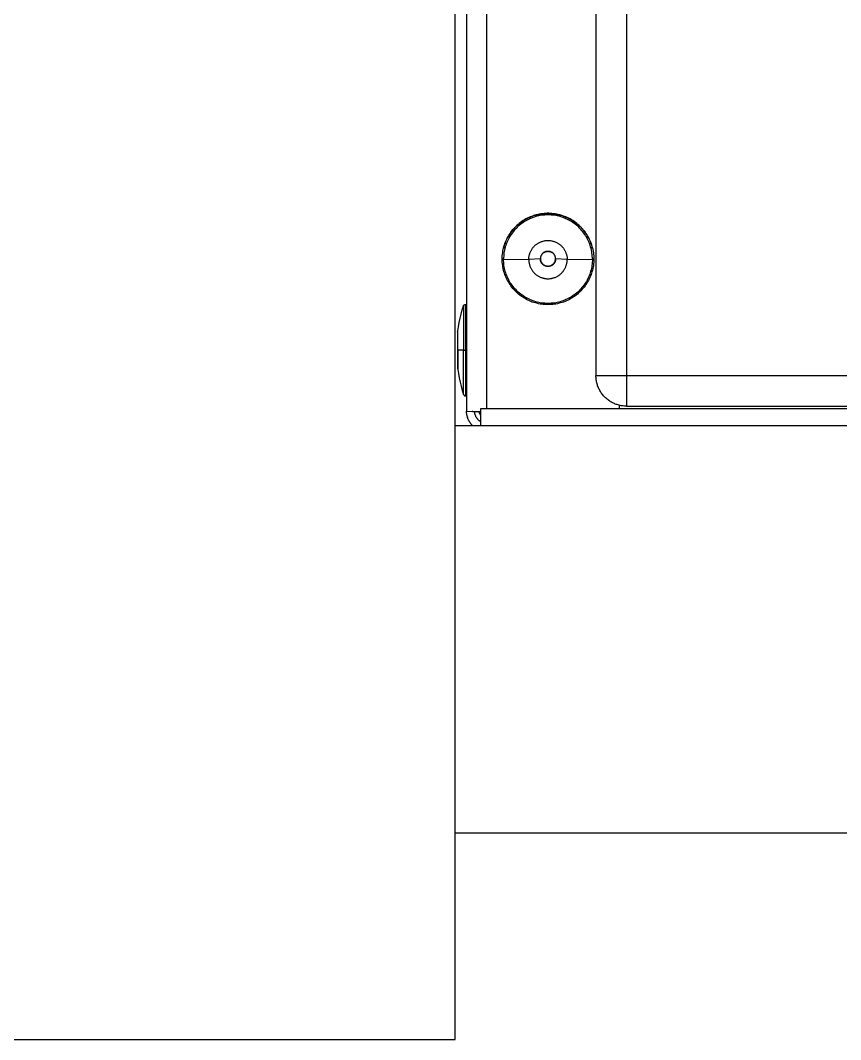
# Model space of a CAD drawing. Header units: millimetres. Extents: x -1283 to 2747, y -259 to 2557.
# Drawn here: x 1099.4 to 1180, y 1281.4 to 1381.6 of the extents above; entities that cross this region are included whole.
import ezdxf

# ---------------------------------------------------------------- set-up
doc = ezdxf.new("R2010")
doc.units = ezdxf.units.MM
doc.header["$MEASUREMENT"] = 0
doc.layers.add('Utwórz2D linie widoczne', color=7, linetype='Continuous', true_color=0x000000)

msp = doc.modelspace()

# ---------------------------------------------------------------- linework, layer by layer
at = {"layer": 'Utwórz2D linie widoczne'}
for p, q in [((1142.15, 1341.72), (1142.15, 2061.38)), ((1155.98, 2055.65), (1155.98, 1346.65)), ((1158.98, 2055.65), (1158.98, 1346.65)), ((1143.27, 2040.3), (1143.27, 1343.15)), ((1145.27, 1343.38), (1145.27, 2031.14)), ((1149.88, 1362.37), (1150.03, 1362.42)), ((1150.11, 1362.45), (1149.96, 1362.4)), ((1150.03, 1362.42), (1150.18, 1362.46)), ((1150.26, 1362.48), (1150.11, 1362.45)), ((1150.18, 1362.46), (1150.34, 1362.49)), ((1150.42, 1362.52), (1150.26, 1362.48)), ((1150.34, 1362.49), (1150.49, 1362.52)), ((1150.57, 1362.54), (1150.42, 1362.52)), ((1150.49, 1362.52), (1150.65, 1362.55)), ((1150.72, 1362.56), (1150.57, 1362.54)), ((1150.65, 1362.55), (1150.8, 1362.57)), ((1150.82, 1362.42), (1150.66, 1362.4)), ((1150.88, 1362.58), (1150.72, 1362.56)), ((1150.8, 1362.57), (1150.96, 1362.58)), ((1150.97, 1362.43), (1150.82, 1362.42)), ((1151.04, 1362.59), (1150.88, 1362.58)), ((1150.96, 1362.58), (1151.11, 1362.59)), ((1151.12, 1362.44), (1150.97, 1362.43)), ((1151.19, 1362.6), (1151.04, 1362.59)), ((1151.11, 1362.59), (1151.27, 1362.59)), ((1151.27, 1362.44), (1151.12, 1362.44)), ((1151.35, 1362.6), (1151.19, 1362.6)), ((1151.27, 1362.59), (1151.43, 1362.59)), ((1151.42, 1362.44), (1151.27, 1362.44)), ((1151.51, 1362.59), (1151.35, 1362.6)), ((1151.57, 1362.43), (1151.42, 1362.44)), ((1151.43, 1362.59), (1151.58, 1362.58)), ((1151.66, 1362.58), (1151.51, 1362.59)), ((1151.73, 1362.42), (1151.57, 1362.43)), ((1151.58, 1362.58), (1151.74, 1362.57)), ((1151.82, 1362.56), (1151.66, 1362.58)), ((1151.88, 1362.4), (1151.73, 1362.42)), ((1151.74, 1362.57), (1151.9, 1362.55)), ((1151.97, 1362.54), (1151.82, 1362.56)), ((1151.9, 1362.55), (1152.05, 1362.52)), ((1152.13, 1362.52), (1151.97, 1362.54)), ((1152.05, 1362.52), (1152.2, 1362.49)), ((1152.28, 1362.48), (1152.13, 1362.52)), ((1152.2, 1362.49), (1152.36, 1362.46)), ((1152.43, 1362.45), (1152.28, 1362.48)), ((1152.36, 1362.46), (1152.51, 1362.42)), ((1152.58, 1362.4), (1152.43, 1362.45)), ((1152.51, 1362.42), (1152.66, 1362.37)), ((1148.15, 1361.33), (1148.26, 1361.44)), ((1148.33, 1361.5), (1148.21, 1361.4)), ((1148.26, 1361.44), (1148.38, 1361.54)), ((1148.45, 1361.6), (1148.33, 1361.5)), ((1148.47, 1361.42), (1148.35, 1361.32)), ((1148.38, 1361.54), (1148.5, 1361.64)), ((1148.57, 1361.7), (1148.45, 1361.6)), ((1148.59, 1361.52), (1148.47, 1361.42)), ((1148.5, 1361.64), (1148.63, 1361.73)), ((1148.7, 1361.79), (1148.57, 1361.7)), ((1148.71, 1361.61), (1148.59, 1361.52)), ((1148.63, 1361.73), (1148.76, 1361.82)), ((1148.83, 1361.88), (1148.7, 1361.79)), ((1148.83, 1361.7), (1148.71, 1361.61)), ((1148.76, 1361.82), (1148.89, 1361.91)), ((1148.96, 1361.96), (1148.83, 1361.88)), ((1148.96, 1361.78), (1148.83, 1361.7)), ((1148.89, 1361.91), (1149.02, 1361.99)), ((1149.1, 1362.04), (1148.96, 1361.96)), ((1149.09, 1361.86), (1148.96, 1361.78)), ((1149.02, 1361.99), (1149.16, 1362.07)), ((1149.23, 1361.93), (1149.09, 1361.86)), ((1149.24, 1362.11), (1149.1, 1362.04)), ((1149.16, 1362.07), (1149.3, 1362.14)), ((1149.36, 1362), (1149.23, 1361.93)), ((1149.38, 1362.18), (1149.24, 1362.11)), ((1149.3, 1362.14), (1149.44, 1362.2)), ((1149.5, 1362.07), (1149.36, 1362)), ((1149.52, 1362.24), (1149.38, 1362.18)), ((1149.44, 1362.2), (1149.59, 1362.26)), ((1149.64, 1362.12), (1149.5, 1362.07)), ((1149.66, 1362.3), (1149.52, 1362.24)), ((1149.59, 1362.26), (1149.73, 1362.32)), ((1149.78, 1362.18), (1149.64, 1362.12)), ((1149.81, 1362.35), (1149.66, 1362.3)), ((1149.73, 1362.32), (1149.88, 1362.37)), ((1149.92, 1362.23), (1149.78, 1362.18)), ((1149.96, 1362.4), (1149.81, 1362.35)), ((1150.07, 1362.27), (1149.92, 1362.23)), ((1150.22, 1362.31), (1150.07, 1362.27)), ((1150.36, 1362.35), (1150.22, 1362.31)), ((1150.51, 1362.38), (1150.36, 1362.35)), ((1150.66, 1362.4), (1150.51, 1362.38)), ((1152.03, 1362.38), (1151.88, 1362.4)), ((1152.18, 1362.35), (1152.03, 1362.38)), ((1152.32, 1362.31), (1152.18, 1362.35)), ((1152.47, 1362.27), (1152.32, 1362.31)), ((1152.62, 1362.23), (1152.47, 1362.27)), ((1152.73, 1362.35), (1152.58, 1362.4)), ((1152.76, 1362.18), (1152.62, 1362.23)), ((1152.66, 1362.37), (1152.81, 1362.32)), ((1152.88, 1362.3), (1152.73, 1362.35)), ((1152.9, 1362.12), (1152.76, 1362.18)), ((1152.81, 1362.32), (1152.95, 1362.26)), ((1153.02, 1362.24), (1152.88, 1362.3)), ((1153.04, 1362.07), (1152.9, 1362.12)), ((1152.95, 1362.26), (1153.1, 1362.2)), ((1153.17, 1362.18), (1153.02, 1362.24)), ((1153.18, 1362), (1153.04, 1362.07)), ((1153.1, 1362.2), (1153.24, 1362.14)), ((1153.31, 1362.11), (1153.17, 1362.18)), ((1153.32, 1361.93), (1153.18, 1362)), ((1153.24, 1362.14), (1153.38, 1362.07)), ((1153.44, 1362.04), (1153.31, 1362.11)), ((1153.45, 1361.86), (1153.32, 1361.93)), ((1153.38, 1362.07), (1153.52, 1361.99)), ((1153.58, 1361.96), (1153.44, 1362.04)), ((1153.58, 1361.78), (1153.45, 1361.86)), ((1153.52, 1361.99), (1153.65, 1361.91)), ((1153.71, 1361.88), (1153.58, 1361.96)), ((1153.71, 1361.7), (1153.58, 1361.78)), ((1153.65, 1361.91), (1153.78, 1361.82)), ((1153.84, 1361.79), (1153.71, 1361.88)), ((1153.83, 1361.61), (1153.71, 1361.7)), ((1153.78, 1361.82), (1153.91, 1361.73)), ((1153.95, 1361.52), (1153.83, 1361.61)), ((1153.97, 1361.7), (1153.84, 1361.79)), ((1153.91, 1361.73), (1154.04, 1361.64)), ((1154.07, 1361.42), (1153.95, 1361.52)), ((1154.09, 1361.6), (1153.97, 1361.7)), ((1154.04, 1361.64), (1154.16, 1361.54)), ((1154.19, 1361.32), (1154.07, 1361.42)), ((1154.21, 1361.5), (1154.09, 1361.6)), ((1154.16, 1361.54), (1154.28, 1361.44)), ((1154.33, 1361.4), (1154.21, 1361.5)), ((1154.28, 1361.44), (1154.39, 1361.33)), ((1147.42, 1360.43), (1147.34, 1360.3)), ((1147.38, 1360.35), (1147.46, 1360.48)), ((1147.51, 1360.56), (1147.42, 1360.43)), ((1147.46, 1360.48), (1147.54, 1360.61)), ((1147.59, 1360.69), (1147.51, 1360.56)), ((1147.54, 1360.61), (1147.63, 1360.74)), ((1147.66, 1360.52), (1147.57, 1360.4)), ((1147.69, 1360.82), (1147.59, 1360.69)), ((1147.63, 1360.74), (1147.73, 1360.87)), ((1147.74, 1360.65), (1147.66, 1360.52)), ((1147.78, 1360.94), (1147.69, 1360.82)), ((1147.73, 1360.87), (1147.83, 1360.99)), ((1147.84, 1360.77), (1147.74, 1360.65)), ((1147.88, 1361.06), (1147.78, 1360.94)), ((1147.83, 1360.99), (1147.93, 1361.11)), ((1147.93, 1360.89), (1147.84, 1360.77)), ((1147.99, 1361.18), (1147.88, 1361.06)), ((1147.93, 1361.11), (1148.04, 1361.22)), ((1148.03, 1361), (1147.93, 1360.89)), ((1148.1, 1361.29), (1147.99, 1361.18)), ((1148.14, 1361.11), (1148.03, 1361)), ((1148.04, 1361.22), (1148.15, 1361.33)), ((1148.21, 1361.4), (1148.1, 1361.29)), ((1148.24, 1361.22), (1148.14, 1361.11)), ((1148.35, 1361.32), (1148.24, 1361.22)), ((1154.3, 1361.22), (1154.19, 1361.32)), ((1154.41, 1361.11), (1154.3, 1361.22)), ((1154.44, 1361.29), (1154.33, 1361.4)), ((1154.39, 1361.33), (1154.5, 1361.22)), ((1154.51, 1361), (1154.41, 1361.11)), ((1154.55, 1361.18), (1154.44, 1361.29)), ((1154.5, 1361.22), (1154.61, 1361.11)), ((1154.61, 1360.89), (1154.51, 1361)), ((1154.66, 1361.06), (1154.55, 1361.18)), ((1154.61, 1361.11), (1154.71, 1360.99)), ((1154.71, 1360.77), (1154.61, 1360.89)), ((1154.76, 1360.94), (1154.66, 1361.06)), ((1154.71, 1360.99), (1154.81, 1360.87)), ((1154.8, 1360.65), (1154.71, 1360.77)), ((1154.86, 1360.82), (1154.76, 1360.94)), ((1154.88, 1360.52), (1154.8, 1360.65)), ((1154.81, 1360.87), (1154.91, 1360.74)), ((1154.95, 1360.69), (1154.86, 1360.82)), ((1154.97, 1360.4), (1154.88, 1360.52)), ((1154.91, 1360.74), (1155, 1360.61)), ((1155.04, 1360.56), (1154.95, 1360.69)), ((1155, 1360.61), (1155.08, 1360.48)), ((1155.12, 1360.43), (1155.04, 1360.56)), ((1155.08, 1360.48), (1155.16, 1360.35)), ((1155.2, 1360.3), (1155.12, 1360.43)), ((1146.97, 1359.44), (1146.93, 1359.29)), ((1146.95, 1359.34), (1146.99, 1359.49)), ((1147.02, 1359.58), (1146.97, 1359.44)), ((1146.99, 1359.49), (1147.04, 1359.64)), ((1147.08, 1359.73), (1147.02, 1359.58)), ((1147.04, 1359.64), (1147.1, 1359.78)), ((1147.14, 1359.88), (1147.08, 1359.73)), ((1147.12, 1359.43), (1147.08, 1359.29)), ((1147.1, 1359.78), (1147.16, 1359.93)), ((1147.17, 1359.58), (1147.12, 1359.43)), ((1147.2, 1360.02), (1147.14, 1359.88)), ((1147.16, 1359.93), (1147.23, 1360.07)), ((1147.23, 1359.72), (1147.17, 1359.58)), ((1147.27, 1360.16), (1147.2, 1360.02)), ((1147.23, 1360.07), (1147.3, 1360.21)), ((1147.29, 1359.86), (1147.23, 1359.72)), ((1147.34, 1360.3), (1147.27, 1360.16)), ((1147.35, 1360), (1147.29, 1359.86)), ((1147.3, 1360.21), (1147.38, 1360.35)), ((1147.42, 1360.13), (1147.35, 1360)), ((1147.5, 1360.27), (1147.42, 1360.13)), ((1147.57, 1360.4), (1147.5, 1360.27)), ((1149.91, 1359.36), (1149.96, 1359.4)), ((1149.96, 1359.4), (1150.01, 1359.45)), ((1150.01, 1359.45), (1150.06, 1359.49)), ((1150.06, 1359.49), (1150.11, 1359.53)), ((1150.11, 1359.53), (1150.16, 1359.57)), ((1150.16, 1359.57), (1150.22, 1359.61)), ((1150.22, 1359.61), (1150.27, 1359.64)), ((1150.27, 1359.64), (1150.33, 1359.68)), ((1150.33, 1359.68), (1150.39, 1359.71)), ((1150.39, 1359.71), (1150.44, 1359.74)), ((1150.44, 1359.74), (1150.5, 1359.77)), ((1150.5, 1359.77), (1150.56, 1359.79)), ((1150.56, 1359.79), (1150.63, 1359.82)), ((1150.63, 1359.82), (1150.69, 1359.84)), ((1150.69, 1359.84), (1150.75, 1359.86)), ((1150.75, 1359.86), (1150.81, 1359.87)), ((1150.81, 1359.87), (1150.88, 1359.89)), ((1150.88, 1359.89), (1150.94, 1359.9)), ((1150.94, 1359.9), (1151.01, 1359.91)), ((1151.01, 1359.91), (1151.07, 1359.92)), ((1151.07, 1359.92), (1151.14, 1359.93)), ((1151.14, 1359.93), (1151.2, 1359.93)), ((1151.2, 1359.93), (1151.27, 1359.93)), ((1151.27, 1359.93), (1151.34, 1359.93)), ((1151.34, 1359.93), (1151.4, 1359.93)), ((1151.4, 1359.93), (1151.47, 1359.92)), ((1151.47, 1359.92), (1151.53, 1359.91)), ((1151.53, 1359.91), (1151.6, 1359.9)), ((1151.6, 1359.9), (1151.66, 1359.89)), ((1151.66, 1359.89), (1151.73, 1359.87)), ((1151.73, 1359.87), (1151.79, 1359.86)), ((1151.79, 1359.86), (1151.85, 1359.84)), ((1151.85, 1359.84), (1151.92, 1359.82)), ((1151.92, 1359.82), (1151.98, 1359.79)), ((1151.98, 1359.79), (1152.04, 1359.77)), ((1152.04, 1359.77), (1152.1, 1359.74)), ((1152.1, 1359.74), (1152.16, 1359.71)), ((1152.16, 1359.71), (1152.21, 1359.68)), ((1152.21, 1359.68), (1152.27, 1359.64)), ((1152.27, 1359.64), (1152.32, 1359.61)), ((1152.32, 1359.61), (1152.38, 1359.57)), ((1152.38, 1359.57), (1152.43, 1359.53)), ((1152.43, 1359.53), (1152.48, 1359.49)), ((1152.48, 1359.49), (1152.53, 1359.45)), ((1152.53, 1359.45), (1152.58, 1359.4)), ((1152.58, 1359.4), (1152.63, 1359.36)), ((1155.05, 1360.27), (1154.97, 1360.4)), ((1155.12, 1360.13), (1155.05, 1360.27)), ((1155.19, 1360), (1155.12, 1360.13)), ((1155.16, 1360.35), (1155.24, 1360.21)), ((1155.25, 1359.86), (1155.19, 1360)), ((1155.27, 1360.16), (1155.2, 1360.3)), ((1155.24, 1360.21), (1155.31, 1360.07)), ((1155.31, 1359.72), (1155.25, 1359.86)), ((1155.34, 1360.02), (1155.27, 1360.16)), ((1155.31, 1360.07), (1155.38, 1359.93)), ((1155.37, 1359.58), (1155.31, 1359.72)), ((1155.41, 1359.88), (1155.34, 1360.02)), ((1155.42, 1359.43), (1155.37, 1359.58)), ((1155.38, 1359.93), (1155.44, 1359.78)), ((1155.47, 1359.73), (1155.41, 1359.88)), ((1155.46, 1359.29), (1155.42, 1359.43)), ((1155.44, 1359.78), (1155.5, 1359.64)), ((1155.52, 1359.58), (1155.47, 1359.73)), ((1155.5, 1359.64), (1155.55, 1359.49)), ((1155.57, 1359.44), (1155.52, 1359.58)), ((1155.55, 1359.49), (1155.59, 1359.34)), ((1155.61, 1359.29), (1155.57, 1359.44)), ((1146.77, 1358.26), (1146.78, 1358.42)), ((1146.78, 1358.42), (1146.8, 1358.57)), ((1146.8, 1358.57), (1146.82, 1358.73)), ((1146.82, 1358.73), (1146.84, 1358.88)), ((1146.84, 1358.88), (1146.87, 1359.04)), ((1146.87, 1359.04), (1146.91, 1359.19)), ((1146.93, 1359.29), (1146.89, 1359.13)), ((1146.91, 1359.19), (1146.95, 1359.34)), ((1146.93, 1358.54), (1146.92, 1358.39)), ((1146.95, 1358.7), (1146.93, 1358.54)), ((1146.98, 1358.85), (1146.95, 1358.7)), ((1147, 1358.99), (1146.98, 1358.85)), ((1147.04, 1359.14), (1147, 1358.99)), ((1147.08, 1359.29), (1147.04, 1359.14)), ((1149.41, 1358.38), (1149.43, 1358.44)), ((1149.43, 1358.44), (1149.44, 1358.5)), ((1149.44, 1358.5), (1149.46, 1358.57)), ((1149.46, 1358.57), (1149.48, 1358.63)), ((1149.48, 1358.63), (1149.5, 1358.69)), ((1149.5, 1358.69), (1149.52, 1358.75)), ((1149.52, 1358.75), (1149.55, 1358.81)), ((1149.55, 1358.81), (1149.58, 1358.87)), ((1149.58, 1358.87), (1149.61, 1358.93)), ((1149.61, 1358.93), (1149.64, 1358.99)), ((1149.64, 1358.99), (1149.67, 1359.05)), ((1149.67, 1359.05), (1149.71, 1359.1)), ((1149.71, 1359.1), (1149.75, 1359.16)), ((1149.75, 1359.16), (1149.79, 1359.21)), ((1149.79, 1359.21), (1149.83, 1359.26)), ((1149.83, 1359.26), (1149.87, 1359.31)), ((1149.87, 1359.31), (1149.91, 1359.36)), ((1150.58, 1358.41), (1150.57, 1358.39)), ((1150.59, 1358.44), (1150.58, 1358.41)), ((1150.61, 1358.46), (1150.59, 1358.44)), ((1150.62, 1358.48), (1150.61, 1358.46)), ((1150.63, 1358.51), (1150.62, 1358.48)), ((1150.65, 1358.53), (1150.63, 1358.51)), ((1150.66, 1358.55), (1150.65, 1358.53)), ((1150.68, 1358.57), (1150.66, 1358.55)), ((1150.69, 1358.59), (1150.68, 1358.57)), ((1150.71, 1358.61), (1150.69, 1358.59)), ((1150.73, 1358.63), (1150.71, 1358.61)), ((1150.74, 1358.65), (1150.73, 1358.63)), ((1150.76, 1358.67), (1150.74, 1358.65)), ((1150.78, 1358.68), (1150.76, 1358.67)), ((1150.8, 1358.7), (1150.78, 1358.68)), ((1150.82, 1358.72), (1150.8, 1358.7)), ((1150.84, 1358.73), (1150.82, 1358.72)), ((1150.87, 1358.74), (1150.84, 1358.73)), ((1150.86, 1358.74), (1150.88, 1358.76)), ((1150.89, 1358.76), (1150.87, 1358.74)), ((1150.88, 1358.76), (1150.9, 1358.77)), ((1150.91, 1358.77), (1150.89, 1358.76)), ((1150.9, 1358.77), (1150.93, 1358.78)), ((1150.93, 1358.78), (1150.91, 1358.77)), ((1150.93, 1358.78), (1150.95, 1358.79)), ((1150.96, 1358.79), (1150.93, 1358.78)), ((1150.95, 1358.79), (1150.97, 1358.8)), ((1150.98, 1358.8), (1150.96, 1358.79)), ((1150.97, 1358.8), (1151, 1358.81)), ((1151, 1358.81), (1150.98, 1358.8)), ((1151, 1358.81), (1151.02, 1358.82)), ((1151.03, 1358.82), (1151, 1358.81)), ((1151.02, 1358.82), (1151.04, 1358.83)), ((1151.05, 1358.83), (1151.03, 1358.82)), ((1151.04, 1358.83), (1151.07, 1358.84)), ((1151.08, 1358.84), (1151.05, 1358.83)), ((1151.07, 1358.84), (1151.09, 1358.84)), ((1151.1, 1358.84), (1151.08, 1358.84)), ((1151.09, 1358.84), (1151.12, 1358.85)), ((1151.13, 1358.85), (1151.1, 1358.84)), ((1151.12, 1358.85), (1151.14, 1358.85)), ((1151.15, 1358.85), (1151.13, 1358.85)), ((1151.14, 1358.85), (1151.17, 1358.86)), ((1151.18, 1358.86), (1151.15, 1358.85)), ((1151.17, 1358.86), (1151.19, 1358.86)), ((1151.21, 1358.86), (1151.18, 1358.86)), ((1151.19, 1358.86), (1151.22, 1358.86)), ((1151.23, 1358.86), (1151.21, 1358.86)), ((1151.22, 1358.86), (1151.25, 1358.87)), ((1151.26, 1358.86), (1151.23, 1358.86)), ((1151.25, 1358.87), (1151.27, 1358.87)), ((1151.28, 1358.86), (1151.26, 1358.86)), ((1151.27, 1358.87), (1151.3, 1358.87)), ((1151.31, 1358.86), (1151.28, 1358.86)), ((1151.3, 1358.87), (1151.32, 1358.86)), ((1151.34, 1358.86), (1151.31, 1358.86)), ((1151.32, 1358.86), (1151.35, 1358.86)), ((1151.36, 1358.86), (1151.34, 1358.86)), ((1151.35, 1358.86), (1151.37, 1358.86)), ((1151.39, 1358.85), (1151.36, 1358.86)), ((1151.37, 1358.86), (1151.4, 1358.85)), ((1151.41, 1358.85), (1151.39, 1358.85)), ((1151.4, 1358.85), (1151.42, 1358.85)), ((1151.44, 1358.84), (1151.41, 1358.85)), ((1151.42, 1358.85), (1151.45, 1358.84)), ((1151.46, 1358.84), (1151.44, 1358.84)), ((1151.45, 1358.84), (1151.47, 1358.84)), ((1151.49, 1358.83), (1151.46, 1358.84)), ((1151.47, 1358.84), (1151.5, 1358.83)), ((1151.51, 1358.82), (1151.49, 1358.83)), ((1151.5, 1358.83), (1151.52, 1358.82)), ((1151.54, 1358.81), (1151.51, 1358.82)), ((1151.52, 1358.82), (1151.55, 1358.81)), ((1151.56, 1358.8), (1151.54, 1358.81)), ((1151.55, 1358.81), (1151.57, 1358.8)), ((1151.58, 1358.79), (1151.56, 1358.8)), ((1151.57, 1358.8), (1151.59, 1358.79)), ((1151.61, 1358.78), (1151.58, 1358.79)), ((1151.59, 1358.79), (1151.61, 1358.78)), ((1151.61, 1358.78), (1151.64, 1358.77)), ((1151.63, 1358.77), (1151.61, 1358.78)), ((1151.65, 1358.76), (1151.63, 1358.77)), ((1151.64, 1358.77), (1151.66, 1358.76)), ((1151.68, 1358.74), (1151.65, 1358.76)), ((1151.66, 1358.76), (1151.68, 1358.74)), ((1151.7, 1358.73), (1151.68, 1358.74)), ((1151.72, 1358.72), (1151.7, 1358.73)), ((1151.74, 1358.7), (1151.72, 1358.72)), ((1151.76, 1358.68), (1151.74, 1358.7)), ((1151.78, 1358.67), (1151.76, 1358.68)), ((1151.8, 1358.65), (1151.78, 1358.67)), ((1151.81, 1358.63), (1151.8, 1358.65)), ((1151.83, 1358.61), (1151.81, 1358.63)), ((1151.85, 1358.59), (1151.83, 1358.61)), ((1151.87, 1358.57), (1151.85, 1358.59)), ((1151.88, 1358.55), (1151.87, 1358.57)), ((1151.9, 1358.53), (1151.88, 1358.55)), ((1151.91, 1358.51), (1151.9, 1358.53)), ((1151.92, 1358.48), (1151.91, 1358.51)), ((1151.94, 1358.46), (1151.92, 1358.48)), ((1151.95, 1358.44), (1151.94, 1358.46)), ((1151.96, 1358.41), (1151.95, 1358.44)), ((1151.97, 1358.39), (1151.96, 1358.41)), ((1152.63, 1359.36), (1152.67, 1359.31)), ((1152.67, 1359.31), (1152.71, 1359.26)), ((1152.71, 1359.26), (1152.76, 1359.21)), ((1152.76, 1359.21), (1152.8, 1359.16)), ((1152.8, 1359.16), (1152.83, 1359.1)), ((1152.83, 1359.1), (1152.87, 1359.05)), ((1152.87, 1359.05), (1152.9, 1358.99)), ((1152.9, 1358.99), (1152.94, 1358.93)), ((1152.94, 1358.93), (1152.97, 1358.87)), ((1152.97, 1358.87), (1152.99, 1358.81)), ((1152.99, 1358.81), (1153.02, 1358.75)), ((1153.02, 1358.75), (1153.04, 1358.69)), ((1153.04, 1358.69), (1153.06, 1358.63)), ((1153.06, 1358.63), (1153.08, 1358.57)), ((1153.08, 1358.57), (1153.1, 1358.5)), ((1153.1, 1358.5), (1153.12, 1358.44)), ((1153.12, 1358.44), (1153.13, 1358.38)), ((1155.5, 1359.14), (1155.46, 1359.29)), ((1155.54, 1358.99), (1155.5, 1359.14)), ((1155.57, 1358.85), (1155.54, 1358.99)), ((1155.59, 1358.7), (1155.57, 1358.85)), ((1155.59, 1359.34), (1155.63, 1359.19)), ((1155.61, 1358.54), (1155.59, 1358.7)), ((1155.65, 1359.13), (1155.61, 1359.29)), ((1155.62, 1358.39), (1155.61, 1358.54)), ((1155.63, 1359.19), (1155.67, 1359.04)), ((1155.67, 1359.04), (1155.7, 1358.88)), ((1155.7, 1358.88), (1155.73, 1358.73)), ((1155.73, 1358.73), (1155.74, 1358.57)), ((1155.74, 1358.57), (1155.76, 1358.42)), ((1155.76, 1358.42), (1155.77, 1358.26)), ((1146.77, 1358.1), (1146.77, 1358.26)), ((1146.91, 1358.09), (1146.77, 1358.1)), ((1146.77, 1357.95), (1146.77, 1358.1)), ((1146.78, 1357.79), (1146.77, 1357.95)), ((1146.8, 1357.63), (1146.78, 1357.79)), ((1146.82, 1357.48), (1146.8, 1357.63)), ((1146.84, 1357.32), (1146.82, 1357.48)), ((1146.92, 1358.39), (1146.91, 1358.24)), ((1146.91, 1358.24), (1146.91, 1358.09)), ((1146.91, 1357.94), (1146.91, 1358.09)), ((1146.91, 1358.09), (1149.38, 1358.05)), ((1146.92, 1357.78), (1146.91, 1357.94)), ((1146.93, 1357.63), (1146.92, 1357.78)), ((1146.95, 1357.48), (1146.93, 1357.63)), ((1146.98, 1357.33), (1146.95, 1357.48)), ((1149.38, 1358.11), (1149.39, 1358.18)), ((1150.52, 1358.12), (1149.38, 1358.05)), ((1149.38, 1358.05), (1149.38, 1358.11)), ((1149.38, 1358.05), (1149.38, 1357.98)), ((1149.38, 1357.98), (1149.39, 1357.92)), ((1149.39, 1358.25), (1149.4, 1358.31)), ((1149.39, 1358.18), (1149.39, 1358.25)), ((1149.39, 1357.92), (1149.39, 1357.85)), ((1149.39, 1357.85), (1149.4, 1357.79)), ((1149.4, 1358.31), (1149.41, 1358.38)), ((1149.4, 1357.79), (1149.41, 1357.72)), ((1149.41, 1357.72), (1149.43, 1357.66)), ((1149.43, 1357.66), (1149.44, 1357.59)), ((1149.44, 1357.59), (1149.46, 1357.53)), ((1149.46, 1357.53), (1149.48, 1357.47)), ((1149.48, 1357.47), (1149.5, 1357.4)), ((1149.5, 1357.4), (1149.52, 1357.34)), ((1150.53, 1358.22), (1150.52, 1358.19)), ((1150.52, 1358.19), (1150.52, 1358.16)), ((1150.52, 1358.16), (1150.52, 1358.14)), ((1150.52, 1358.14), (1150.52, 1358.11)), ((1150.52, 1358.09), (1150.52, 1358.11)), ((1150.52, 1358.11), (1150.52, 1358.09)), ((1150.52, 1358.06), (1150.52, 1358.09)), ((1150.52, 1358.09), (1150.53, 1358.06)), ((1150.53, 1358.04), (1150.52, 1358.06)), ((1150.54, 1358.27), (1150.53, 1358.24)), ((1150.53, 1358.24), (1150.53, 1358.22)), ((1150.53, 1358.06), (1150.53, 1358.03)), ((1150.53, 1358.01), (1150.53, 1358.04)), ((1150.53, 1358.03), (1150.54, 1358.01)), ((1150.53, 1357.98), (1150.53, 1358.01)), ((1150.54, 1357.96), (1150.53, 1357.98)), ((1150.55, 1358.32), (1150.54, 1358.29)), ((1150.54, 1358.29), (1150.54, 1358.27)), ((1150.54, 1358.01), (1150.54, 1357.98)), ((1150.54, 1357.98), (1150.55, 1357.96)), ((1150.54, 1357.93), (1150.54, 1357.96)), ((1150.55, 1357.91), (1150.54, 1357.93)), ((1150.56, 1358.34), (1150.55, 1358.32)), ((1150.55, 1357.96), (1150.56, 1357.93)), ((1150.56, 1357.88), (1150.55, 1357.91)), ((1150.57, 1358.39), (1150.56, 1358.37)), ((1150.56, 1358.37), (1150.56, 1358.34)), ((1150.56, 1357.93), (1150.56, 1357.91)), ((1150.56, 1357.91), (1150.57, 1357.89)), ((1150.57, 1357.86), (1150.56, 1357.88)), ((1150.57, 1357.89), (1150.58, 1357.86)), ((1150.58, 1357.83), (1150.57, 1357.86)), ((1150.58, 1357.86), (1150.59, 1357.84)), ((1150.59, 1357.81), (1150.58, 1357.83)), ((1150.59, 1357.84), (1150.61, 1357.81)), ((1150.6, 1357.79), (1150.59, 1357.81)), ((1150.61, 1357.76), (1150.6, 1357.79)), ((1150.61, 1357.81), (1150.62, 1357.79)), ((1150.62, 1357.74), (1150.61, 1357.76)), ((1150.62, 1357.79), (1150.63, 1357.77)), ((1150.64, 1357.72), (1150.62, 1357.74)), ((1150.63, 1357.77), (1150.64, 1357.75)), ((1150.64, 1357.75), (1150.66, 1357.73)), ((1150.65, 1357.7), (1150.64, 1357.72)), ((1150.67, 1357.68), (1150.65, 1357.7)), ((1150.66, 1357.73), (1150.68, 1357.7)), ((1150.68, 1357.66), (1150.67, 1357.68)), ((1150.68, 1357.7), (1150.69, 1357.68)), ((1150.7, 1357.63), (1150.68, 1357.66)), ((1150.69, 1357.68), (1150.71, 1357.66)), ((1150.72, 1357.62), (1150.7, 1357.63)), ((1150.71, 1357.66), (1150.73, 1357.65)), ((1150.73, 1357.6), (1150.72, 1357.62)), ((1150.73, 1357.65), (1150.74, 1357.63)), ((1150.75, 1357.58), (1150.73, 1357.6)), ((1150.74, 1357.63), (1150.76, 1357.61)), ((1150.77, 1357.56), (1150.75, 1357.58)), ((1150.76, 1357.61), (1150.78, 1357.59)), ((1150.79, 1357.54), (1150.77, 1357.56)), ((1150.78, 1357.59), (1150.8, 1357.58)), ((1150.81, 1357.53), (1150.79, 1357.54)), ((1150.8, 1357.58), (1150.82, 1357.56)), ((1150.83, 1357.51), (1150.81, 1357.53)), ((1150.82, 1357.56), (1150.84, 1357.54)), ((1150.85, 1357.5), (1150.83, 1357.51)), ((1150.84, 1357.54), (1150.87, 1357.53)), ((1150.87, 1357.48), (1150.85, 1357.5)), ((1150.87, 1357.53), (1150.89, 1357.52)), ((1150.9, 1357.47), (1150.87, 1357.48)), ((1150.89, 1357.52), (1150.91, 1357.5)), ((1150.92, 1357.46), (1150.9, 1357.47)), ((1150.91, 1357.5), (1150.93, 1357.49)), ((1150.94, 1357.44), (1150.92, 1357.46)), ((1150.93, 1357.49), (1150.96, 1357.48)), ((1150.97, 1357.43), (1150.94, 1357.44)), ((1150.96, 1357.48), (1150.98, 1357.47)), ((1150.99, 1357.42), (1150.97, 1357.43)), ((1150.98, 1357.47), (1151, 1357.46)), ((1151.02, 1357.41), (1150.99, 1357.42)), ((1151, 1357.46), (1151.03, 1357.45)), ((1151.04, 1357.41), (1151.02, 1357.41)), ((1151.03, 1357.45), (1151.05, 1357.44)), ((1151.06, 1357.4), (1151.04, 1357.41)), ((1151.05, 1357.44), (1151.08, 1357.44)), ((1151.08, 1357.44), (1151.1, 1357.43)), ((1151.1, 1357.43), (1151.13, 1357.42)), ((1151.13, 1357.42), (1151.15, 1357.42)), ((1151.15, 1357.42), (1151.18, 1357.42)), ((1151.18, 1357.42), (1151.21, 1357.41)), ((1151.21, 1357.41), (1151.23, 1357.41)), ((1151.23, 1357.41), (1151.26, 1357.41)), ((1151.26, 1357.41), (1151.28, 1357.41)), ((1151.28, 1357.41), (1151.31, 1357.41)), ((1151.31, 1357.41), (1151.34, 1357.41)), ((1151.34, 1357.41), (1151.36, 1357.42)), ((1151.36, 1357.42), (1151.39, 1357.42)), ((1151.39, 1357.42), (1151.41, 1357.42)), ((1151.41, 1357.42), (1151.44, 1357.43)), ((1151.44, 1357.43), (1151.46, 1357.44)), ((1151.46, 1357.44), (1151.49, 1357.44)), ((1151.5, 1357.41), (1151.48, 1357.4)), ((1151.49, 1357.44), (1151.51, 1357.45)), ((1151.53, 1357.41), (1151.5, 1357.41)), ((1151.51, 1357.45), (1151.54, 1357.46)), ((1151.55, 1357.42), (1151.53, 1357.41)), ((1151.54, 1357.46), (1151.56, 1357.47)), ((1151.57, 1357.43), (1151.55, 1357.42)), ((1151.56, 1357.47), (1151.59, 1357.48)), ((1151.6, 1357.44), (1151.57, 1357.43)), ((1151.59, 1357.48), (1151.61, 1357.49)), ((1151.62, 1357.46), (1151.6, 1357.44)), ((1151.61, 1357.49), (1151.63, 1357.5)), ((1151.64, 1357.47), (1151.62, 1357.46)), ((1151.63, 1357.5), (1151.65, 1357.52)), ((1151.67, 1357.48), (1151.64, 1357.47)), ((1151.65, 1357.52), (1151.68, 1357.53)), ((1151.69, 1357.5), (1151.67, 1357.48)), ((1151.68, 1357.53), (1151.7, 1357.54)), ((1151.71, 1357.51), (1151.69, 1357.5)), ((1151.7, 1357.54), (1151.72, 1357.56)), ((1151.73, 1357.53), (1151.71, 1357.51)), ((1151.72, 1357.56), (1151.74, 1357.58)), ((1151.75, 1357.54), (1151.73, 1357.53)), ((1151.74, 1357.58), (1151.76, 1357.59)), ((1151.77, 1357.56), (1151.75, 1357.54)), ((1151.76, 1357.59), (1151.78, 1357.61)), ((1151.79, 1357.58), (1151.77, 1357.56)), ((1151.78, 1357.61), (1151.8, 1357.63)), ((1151.81, 1357.6), (1151.79, 1357.58)), ((1151.8, 1357.63), (1151.82, 1357.65)), ((1151.83, 1357.62), (1151.81, 1357.6)), ((1151.82, 1357.65), (1151.83, 1357.66)), ((1151.83, 1357.66), (1151.85, 1357.68)), ((1151.84, 1357.63), (1151.83, 1357.62)), ((1151.86, 1357.66), (1151.84, 1357.63)), ((1151.85, 1357.68), (1151.87, 1357.7)), ((1151.88, 1357.68), (1151.86, 1357.66)), ((1151.87, 1357.7), (1151.88, 1357.73)), ((1151.88, 1357.73), (1151.9, 1357.75)), ((1151.89, 1357.7), (1151.88, 1357.68)), ((1151.9, 1357.72), (1151.89, 1357.7)), ((1151.9, 1357.75), (1151.91, 1357.77)), ((1151.92, 1357.74), (1151.9, 1357.72)), ((1151.91, 1357.77), (1151.92, 1357.79)), ((1151.92, 1357.79), (1151.94, 1357.81)), ((1151.93, 1357.76), (1151.92, 1357.74)), ((1151.94, 1357.79), (1151.93, 1357.76)), ((1151.94, 1357.81), (1151.95, 1357.84)), ((1151.95, 1357.81), (1151.94, 1357.79)), ((1151.95, 1357.84), (1151.96, 1357.86)), ((1151.96, 1357.83), (1151.95, 1357.81)), ((1151.96, 1357.86), (1151.97, 1357.89)), ((1151.97, 1357.86), (1151.96, 1357.83)), ((1151.98, 1358.37), (1151.97, 1358.39)), ((1151.97, 1357.89), (1151.98, 1357.91)), ((1151.98, 1357.88), (1151.97, 1357.86)), ((1151.99, 1358.34), (1151.98, 1358.37)), ((1151.98, 1357.91), (1151.99, 1357.93)), ((1151.99, 1357.91), (1151.98, 1357.88)), ((1151.99, 1358.32), (1151.99, 1358.34)), ((1152, 1358.29), (1151.99, 1358.32)), ((1151.99, 1357.96), (1152, 1357.98)), ((1151.99, 1357.93), (1151.99, 1357.96)), ((1152, 1357.93), (1151.99, 1357.91)), ((1152, 1358.27), (1152, 1358.29)), ((1152.01, 1358.24), (1152, 1358.27)), ((1152, 1357.98), (1152.01, 1358.01)), ((1152.01, 1357.98), (1152, 1357.96)), ((1152, 1357.96), (1152, 1357.93)), ((1152.01, 1358.22), (1152.01, 1358.24)), ((1152.02, 1358.19), (1152.01, 1358.22)), ((1152.01, 1358.06), (1152.02, 1358.09)), ((1152.01, 1358.03), (1152.01, 1358.06)), ((1152.02, 1358.04), (1152.01, 1358.01)), ((1152.01, 1358.01), (1152.01, 1358.03)), ((1152.01, 1358.01), (1152.01, 1357.98)), ((1152.02, 1358.16), (1152.02, 1358.19)), ((1152.02, 1358.14), (1152.02, 1358.16)), ((1152.02, 1358.11), (1152.02, 1358.14)), ((1153.16, 1358.05), (1152.02, 1358.12)), ((1152.02, 1358.11), (1152.02, 1358.09)), ((1152.02, 1358.09), (1152.02, 1358.11)), ((1152.02, 1358.09), (1152.02, 1358.06)), ((1152.02, 1358.06), (1152.02, 1358.04)), ((1153.02, 1357.34), (1153.04, 1357.4)), ((1153.04, 1357.4), (1153.06, 1357.47)), ((1153.06, 1357.47), (1153.08, 1357.53)), ((1153.08, 1357.53), (1153.1, 1357.59)), ((1153.1, 1357.59), (1153.12, 1357.66)), ((1153.12, 1357.66), (1153.13, 1357.72)), ((1153.13, 1358.38), (1153.14, 1358.31)), ((1153.13, 1357.72), (1153.14, 1357.79)), ((1153.14, 1358.31), (1153.15, 1358.25)), ((1153.14, 1357.79), (1153.15, 1357.85)), ((1153.15, 1358.25), (1153.15, 1358.18)), ((1153.15, 1358.18), (1153.16, 1358.11)), ((1153.15, 1357.92), (1153.16, 1357.98)), ((1153.15, 1357.85), (1153.15, 1357.92)), ((1153.16, 1358.11), (1153.16, 1358.05)), ((1153.16, 1358.05), (1155.63, 1358.09)), ((1153.16, 1357.98), (1153.16, 1358.05)), ((1155.59, 1357.48), (1155.57, 1357.33)), ((1155.61, 1357.63), (1155.59, 1357.48)), ((1155.62, 1357.78), (1155.61, 1357.63)), ((1155.63, 1358.24), (1155.62, 1358.39)), ((1155.63, 1357.94), (1155.62, 1357.78)), ((1155.63, 1358.09), (1155.63, 1358.24)), ((1155.77, 1358.1), (1155.63, 1358.09)), ((1155.63, 1358.09), (1155.63, 1357.94)), ((1155.73, 1357.48), (1155.7, 1357.32)), ((1155.74, 1357.63), (1155.73, 1357.48)), ((1155.76, 1357.79), (1155.74, 1357.63)), ((1155.77, 1357.95), (1155.76, 1357.79)), ((1155.77, 1358.26), (1155.77, 1358.1)), ((1155.77, 1358.1), (1155.77, 1357.95)), ((1146.87, 1357.17), (1146.84, 1357.32)), ((1146.91, 1357.02), (1146.87, 1357.17)), ((1146.95, 1356.86), (1146.91, 1357.02)), ((1146.92, 1356.97), (1146.91, 1357.01)), ((1146.94, 1356.87), (1146.93, 1356.9)), ((1146.99, 1356.71), (1146.95, 1356.86)), ((1147, 1357.18), (1146.98, 1357.33)), ((1147.04, 1356.57), (1146.99, 1356.71)), ((1147.04, 1357.04), (1147, 1357.18)), ((1147.08, 1356.89), (1147.04, 1357.04)), ((1147.1, 1356.42), (1147.04, 1356.57)), ((1147.12, 1356.74), (1147.08, 1356.89)), ((1147.16, 1356.28), (1147.1, 1356.42)), ((1147.17, 1356.6), (1147.12, 1356.74)), ((1147.23, 1356.46), (1147.17, 1356.6)), ((1147.29, 1356.32), (1147.23, 1356.46)), ((1149.52, 1357.34), (1149.55, 1357.28)), ((1149.55, 1357.28), (1149.58, 1357.22)), ((1149.58, 1357.22), (1149.61, 1357.16)), ((1149.61, 1357.16), (1149.64, 1357.11)), ((1149.64, 1357.11), (1149.67, 1357.05)), ((1149.67, 1357.05), (1149.71, 1357)), ((1149.71, 1357), (1149.75, 1356.94)), ((1149.75, 1356.94), (1149.79, 1356.89)), ((1149.79, 1356.89), (1149.83, 1356.84)), ((1149.83, 1356.84), (1149.87, 1356.79)), ((1149.87, 1356.79), (1149.91, 1356.74)), ((1149.91, 1356.74), (1149.96, 1356.69)), ((1149.96, 1356.69), (1150.01, 1356.65)), ((1150.01, 1356.65), (1150.06, 1356.61)), ((1150.06, 1356.61), (1150.11, 1356.56)), ((1150.11, 1356.56), (1150.16, 1356.53)), ((1150.16, 1356.53), (1150.22, 1356.49)), ((1150.22, 1356.49), (1150.27, 1356.45)), ((1150.27, 1356.45), (1150.33, 1356.42)), ((1150.33, 1356.42), (1150.39, 1356.39)), ((1151.09, 1357.39), (1151.06, 1357.4)), ((1151.12, 1357.39), (1151.09, 1357.39)), ((1151.14, 1357.38), (1151.12, 1357.39)), ((1151.17, 1357.38), (1151.14, 1357.38)), ((1151.19, 1357.37), (1151.17, 1357.38)), ((1151.22, 1357.37), (1151.19, 1357.37)), ((1151.24, 1357.37), (1151.22, 1357.37)), ((1151.27, 1357.37), (1151.24, 1357.37)), ((1151.3, 1357.37), (1151.27, 1357.37)), ((1151.32, 1357.37), (1151.3, 1357.37)), ((1151.35, 1357.37), (1151.32, 1357.37)), ((1151.37, 1357.38), (1151.35, 1357.37)), ((1151.4, 1357.38), (1151.37, 1357.38)), ((1151.43, 1357.39), (1151.4, 1357.38)), ((1151.45, 1357.39), (1151.43, 1357.39)), ((1151.48, 1357.4), (1151.45, 1357.39)), ((1152.16, 1356.39), (1152.21, 1356.42)), ((1152.21, 1356.42), (1152.27, 1356.45)), ((1152.27, 1356.45), (1152.32, 1356.49)), ((1152.32, 1356.49), (1152.38, 1356.53)), ((1152.38, 1356.53), (1152.43, 1356.56)), ((1152.43, 1356.56), (1152.48, 1356.61)), ((1152.48, 1356.61), (1152.53, 1356.65)), ((1152.53, 1356.65), (1152.58, 1356.69)), ((1152.58, 1356.69), (1152.63, 1356.74)), ((1152.63, 1356.74), (1152.67, 1356.79)), ((1152.67, 1356.79), (1152.71, 1356.84)), ((1152.71, 1356.84), (1152.76, 1356.89)), ((1152.76, 1356.89), (1152.8, 1356.94)), ((1152.8, 1356.94), (1152.83, 1357)), ((1152.83, 1357), (1152.87, 1357.05)), ((1152.87, 1357.05), (1152.9, 1357.11)), ((1152.9, 1357.11), (1152.94, 1357.16)), ((1152.94, 1357.16), (1152.97, 1357.22)), ((1152.97, 1357.22), (1152.99, 1357.28)), ((1152.99, 1357.28), (1153.02, 1357.34)), ((1155.31, 1356.46), (1155.25, 1356.32)), ((1155.37, 1356.6), (1155.31, 1356.46)), ((1155.42, 1356.74), (1155.37, 1356.6)), ((1155.44, 1356.42), (1155.38, 1356.28)), ((1155.46, 1356.89), (1155.42, 1356.74)), ((1155.5, 1356.57), (1155.44, 1356.42)), ((1155.5, 1357.04), (1155.46, 1356.89)), ((1155.54, 1357.18), (1155.5, 1357.04)), ((1155.55, 1356.71), (1155.5, 1356.57)), ((1155.57, 1357.33), (1155.54, 1357.18)), ((1155.59, 1356.86), (1155.55, 1356.71)), ((1155.63, 1357.02), (1155.59, 1356.86)), ((1155.61, 1356.9), (1155.6, 1356.87)), ((1155.67, 1357.17), (1155.63, 1357.02)), ((1155.64, 1357.01), (1155.63, 1356.97)), ((1155.7, 1357.32), (1155.67, 1357.17)), ((1147.23, 1356.13), (1147.16, 1356.28)), ((1147.3, 1355.99), (1147.23, 1356.13)), ((1147.35, 1356.18), (1147.29, 1356.32)), ((1147.38, 1355.86), (1147.3, 1355.99)), ((1147.42, 1356.04), (1147.35, 1356.18)), ((1147.46, 1355.72), (1147.38, 1355.86)), ((1147.5, 1355.91), (1147.42, 1356.04)), ((1147.54, 1355.59), (1147.46, 1355.72)), ((1147.57, 1355.78), (1147.5, 1355.91)), ((1147.63, 1355.46), (1147.54, 1355.59)), ((1147.66, 1355.65), (1147.57, 1355.78)), ((1147.73, 1355.34), (1147.63, 1355.46)), ((1147.74, 1355.53), (1147.66, 1355.65)), ((1147.84, 1355.41), (1147.74, 1355.53)), ((1147.93, 1355.29), (1147.84, 1355.41)), ((1150.39, 1356.39), (1150.44, 1356.36)), ((1150.44, 1356.36), (1150.5, 1356.33)), ((1150.5, 1356.33), (1150.56, 1356.3)), ((1150.56, 1356.3), (1150.63, 1356.28)), ((1150.63, 1356.28), (1150.69, 1356.26)), ((1150.69, 1356.26), (1150.75, 1356.24)), ((1150.75, 1356.24), (1150.81, 1356.22)), ((1150.81, 1356.22), (1150.88, 1356.21)), ((1150.88, 1356.21), (1150.94, 1356.19)), ((1150.94, 1356.19), (1151.01, 1356.18)), ((1151.01, 1356.18), (1151.07, 1356.18)), ((1151.07, 1356.18), (1151.14, 1356.17)), ((1151.14, 1356.17), (1151.2, 1356.17)), ((1151.2, 1356.17), (1151.27, 1356.17)), ((1151.27, 1356.17), (1151.34, 1356.17)), ((1151.34, 1356.17), (1151.4, 1356.17)), ((1151.4, 1356.17), (1151.47, 1356.18)), ((1151.47, 1356.18), (1151.53, 1356.18)), ((1151.53, 1356.18), (1151.6, 1356.19)), ((1151.6, 1356.19), (1151.66, 1356.21)), ((1151.66, 1356.21), (1151.73, 1356.22)), ((1151.73, 1356.22), (1151.79, 1356.24)), ((1151.79, 1356.24), (1151.85, 1356.26)), ((1151.85, 1356.26), (1151.92, 1356.28)), ((1151.92, 1356.28), (1151.98, 1356.3)), ((1151.98, 1356.3), (1152.04, 1356.33)), ((1152.04, 1356.33), (1152.1, 1356.36)), ((1152.1, 1356.36), (1152.16, 1356.39)), ((1154.71, 1355.41), (1154.61, 1355.29)), ((1154.8, 1355.53), (1154.71, 1355.41)), ((1154.88, 1355.65), (1154.8, 1355.53)), ((1154.91, 1355.46), (1154.81, 1355.34)), ((1154.97, 1355.78), (1154.88, 1355.65)), ((1155, 1355.59), (1154.91, 1355.46)), ((1155.05, 1355.91), (1154.97, 1355.78)), ((1155.08, 1355.72), (1155, 1355.59)), ((1155.12, 1356.04), (1155.05, 1355.91)), ((1155.16, 1355.86), (1155.08, 1355.72)), ((1155.19, 1356.18), (1155.12, 1356.04)), ((1155.24, 1355.99), (1155.16, 1355.86)), ((1155.25, 1356.32), (1155.19, 1356.18)), ((1155.31, 1356.13), (1155.24, 1355.99)), ((1155.38, 1356.28), (1155.31, 1356.13)), ((1147.83, 1355.22), (1147.73, 1355.34)), ((1147.93, 1355.1), (1147.83, 1355.22)), ((1148.03, 1355.18), (1147.93, 1355.29)), ((1148.04, 1354.98), (1147.93, 1355.1)), ((1148.14, 1355.06), (1148.03, 1355.18)), ((1148.15, 1354.87), (1148.04, 1354.98)), ((1148.24, 1354.96), (1148.14, 1355.06)), ((1148.26, 1354.77), (1148.15, 1354.87)), ((1148.35, 1354.85), (1148.24, 1354.96)), ((1148.38, 1354.66), (1148.26, 1354.77)), ((1148.47, 1354.75), (1148.35, 1354.85)), ((1148.5, 1354.56), (1148.38, 1354.66)), ((1148.59, 1354.66), (1148.47, 1354.75)), ((1148.63, 1354.47), (1148.5, 1354.56)), ((1148.71, 1354.57), (1148.59, 1354.66)), ((1148.76, 1354.38), (1148.63, 1354.47)), ((1148.83, 1354.48), (1148.71, 1354.57)), ((1148.96, 1354.4), (1148.83, 1354.48)), ((1149.09, 1354.32), (1148.96, 1354.4)), ((1153.58, 1354.4), (1153.45, 1354.32)), ((1153.71, 1354.48), (1153.58, 1354.4)), ((1153.83, 1354.57), (1153.71, 1354.48)), ((1153.91, 1354.47), (1153.78, 1354.38)), ((1153.95, 1354.66), (1153.83, 1354.57)), ((1154.04, 1354.56), (1153.91, 1354.47)), ((1154.07, 1354.75), (1153.95, 1354.66)), ((1154.16, 1354.66), (1154.04, 1354.56)), ((1154.19, 1354.85), (1154.07, 1354.75)), ((1154.28, 1354.77), (1154.16, 1354.66)), ((1154.3, 1354.96), (1154.19, 1354.85)), ((1154.39, 1354.87), (1154.28, 1354.77)), ((1154.41, 1355.06), (1154.3, 1354.96)), ((1154.5, 1354.98), (1154.39, 1354.87)), ((1154.51, 1355.18), (1154.41, 1355.06)), ((1154.61, 1355.1), (1154.5, 1354.98)), ((1154.61, 1355.29), (1154.51, 1355.18)), ((1154.71, 1355.22), (1154.61, 1355.1)), ((1154.81, 1355.34), (1154.71, 1355.22)), ((1142.85, 1353.1), (1142.98, 1353.51)), ((1142.98, 1353.51), (1142.98, 1353.52)), ((1142.98, 1353.52), (1142.99, 1353.52)), ((1142.98, 1353.5), (1142.98, 1353.51)), ((1142.98, 1353.5), (1142.98, 1349.15)), ((1142.99, 1353.54), (1143, 1353.55)), ((1142.99, 1353.53), (1142.99, 1353.54)), ((1142.99, 1353.52), (1142.99, 1353.53)), ((1142.99, 1353.53), (1142.99, 1353.53)), ((1143, 1353.55), (1143.01, 1353.56)), ((1143, 1353.55), (1143, 1353.55)), ((1143.01, 1353.56), (1143.01, 1353.57)), ((1143.01, 1353.57), (1143.02, 1353.57)), ((1143.01, 1353.56), (1143.01, 1353.56)), ((1143.02, 1353.58), (1143.03, 1353.59)), ((1143.02, 1353.57), (1143.02, 1353.58)), ((1143.03, 1353.59), (1143.03, 1353.59)), ((1143.03, 1353.59), (1143.04, 1353.59)), ((1143.04, 1353.59), (1143.04, 1353.6)), ((1143.04, 1353.6), (1143.05, 1353.6)), ((1143.05, 1353.6), (1143.05, 1353.61)), ((1143.05, 1353.61), (1143.06, 1353.61)), ((1143.06, 1353.61), (1143.07, 1353.62)), ((1143.07, 1353.62), (1143.07, 1353.62)), ((1143.07, 1353.62), (1143.08, 1353.62)), ((1143.08, 1353.62), (1143.08, 1353.63)), ((1143.08, 1353.63), (1143.09, 1353.63)), ((1143.09, 1353.63), (1143.1, 1353.63)), ((1143.1, 1353.63), (1143.11, 1353.64)), ((1143.1, 1353.63), (1143.1, 1353.63)), ((1143.11, 1353.64), (1143.12, 1353.64)), ((1143.12, 1353.64), (1143.12, 1353.64)), ((1143.12, 1353.64), (1143.13, 1353.64)), ((1143.13, 1353.64), (1143.14, 1353.64)), ((1143.14, 1353.64), (1143.14, 1353.64)), ((1143.14, 1353.64), (1143.15, 1353.64)), ((1143.15, 1353.64), (1143.16, 1353.65)), ((1143.16, 1353.65), (1143.16, 1353.65)), ((1143.16, 1353.65), (1143.17, 1353.65)), ((1143.17, 1353.65), (1143.27, 1353.65)), ((1143.17, 1353.64), (1143.17, 1349.15)), ((1148.89, 1354.29), (1148.76, 1354.38)), ((1149.02, 1354.21), (1148.89, 1354.29)), ((1149.16, 1354.14), (1149.02, 1354.21)), ((1149.23, 1354.25), (1149.09, 1354.32)), ((1149.3, 1354.07), (1149.16, 1354.14)), ((1149.36, 1354.18), (1149.23, 1354.25)), ((1149.44, 1354), (1149.3, 1354.07)), ((1149.5, 1354.11), (1149.36, 1354.18)), ((1149.59, 1353.94), (1149.44, 1354)), ((1149.64, 1354.05), (1149.5, 1354.11)), ((1149.73, 1353.88), (1149.59, 1353.94)), ((1149.78, 1354), (1149.64, 1354.05)), ((1149.88, 1353.83), (1149.73, 1353.88)), ((1149.92, 1353.95), (1149.78, 1354)), ((1150.03, 1353.79), (1149.88, 1353.83)), ((1150.07, 1353.9), (1149.92, 1353.95)), ((1150.18, 1353.75), (1150.03, 1353.79)), ((1150.22, 1353.87), (1150.07, 1353.9)), ((1150.34, 1353.71), (1150.18, 1353.75)), ((1150.36, 1353.83), (1150.22, 1353.87)), ((1150.49, 1353.68), (1150.34, 1353.71)), ((1150.51, 1353.8), (1150.36, 1353.83)), ((1150.65, 1353.66), (1150.49, 1353.68)), ((1150.66, 1353.78), (1150.51, 1353.8)), ((1150.8, 1353.64), (1150.65, 1353.66)), ((1150.82, 1353.76), (1150.66, 1353.78)), ((1150.96, 1353.62), (1150.8, 1353.64)), ((1150.97, 1353.75), (1150.82, 1353.76)), ((1151.11, 1353.62), (1150.96, 1353.62)), ((1151.12, 1353.74), (1150.97, 1353.75)), ((1151.27, 1353.61), (1151.11, 1353.62)), ((1151.27, 1353.74), (1151.12, 1353.74)), ((1151.42, 1353.74), (1151.27, 1353.74)), ((1151.43, 1353.62), (1151.27, 1353.61)), ((1151.57, 1353.75), (1151.42, 1353.74)), ((1151.58, 1353.62), (1151.43, 1353.62)), ((1151.73, 1353.76), (1151.57, 1353.75)), ((1151.74, 1353.64), (1151.58, 1353.62)), ((1151.88, 1353.78), (1151.73, 1353.76)), ((1151.9, 1353.66), (1151.74, 1353.64)), ((1152.03, 1353.8), (1151.88, 1353.78)), ((1152.05, 1353.68), (1151.9, 1353.66)), ((1152.18, 1353.83), (1152.03, 1353.8)), ((1152.2, 1353.71), (1152.05, 1353.68)), ((1152.32, 1353.87), (1152.18, 1353.83)), ((1152.36, 1353.75), (1152.2, 1353.71)), ((1152.47, 1353.9), (1152.32, 1353.87)), ((1152.51, 1353.79), (1152.36, 1353.75)), ((1152.62, 1353.95), (1152.47, 1353.9)), ((1152.66, 1353.83), (1152.51, 1353.79)), ((1152.76, 1354), (1152.62, 1353.95)), ((1152.81, 1353.88), (1152.66, 1353.83)), ((1152.9, 1354.05), (1152.76, 1354)), ((1152.95, 1353.94), (1152.81, 1353.88)), ((1153.04, 1354.11), (1152.9, 1354.05)), ((1153.1, 1354), (1152.95, 1353.94)), ((1153.18, 1354.18), (1153.04, 1354.11)), ((1153.24, 1354.07), (1153.1, 1354)), ((1153.32, 1354.25), (1153.18, 1354.18)), ((1153.38, 1354.14), (1153.24, 1354.07)), ((1153.45, 1354.32), (1153.32, 1354.25)), ((1153.52, 1354.21), (1153.38, 1354.14)), ((1153.65, 1354.29), (1153.52, 1354.21)), ((1153.78, 1354.38), (1153.65, 1354.29)), ((1142.63, 1352.28), (1142.74, 1352.69)), ((1142.74, 1352.69), (1142.85, 1353.1)), ((1142.4, 1351.03), (1142.47, 1351.45)), ((1142.47, 1351.45), (1142.54, 1351.87)), ((1142.54, 1351.87), (1142.63, 1352.28)), ((1142.39, 1350.96), (1142.4, 1350.99)), ((1142.39, 1350.93), (1142.39, 1350.96)), ((1142.39, 1350.9), (1142.39, 1350.93)), ((1142.39, 1350.9), (1142.39, 1349.15)), ((1142.4, 1349.15), (1142.4, 1351.03)), ((1142.4, 1350.99), (1142.4, 1351.03)), ((1142.39, 1349.15), (1142.4, 1349.15)), ((1142.39, 1349.15), (1142.39, 1349.15)), ((1142.39, 1349.15), (1142.39, 1347.4)), ((1142.4, 1349.15), (1142.4, 1347.26)), ((1142.98, 1349.15), (1142.4, 1349.15)), ((1142.98, 1349.15), (1143.17, 1349.15)), ((1142.98, 1344.79), (1142.98, 1349.15)), ((1143.17, 1349.15), (1143.27, 1349.15)), ((1143.17, 1349.15), (1143.17, 1344.65)), ((1142.39, 1347.4), (1142.39, 1347.36)), ((1142.39, 1347.36), (1142.39, 1347.33)), ((1142.39, 1347.33), (1142.4, 1347.3)), ((1142.4, 1347.3), (1142.4, 1347.27)), ((1142.4, 1347.26), (1142.47, 1346.84)), ((1142.47, 1346.84), (1142.54, 1346.42)), ((1142.54, 1346.42), (1142.63, 1346.01)), ((1155.98, 1346.65), (1158.98, 1346.65)), ((1155.98, 1346.54), (1155.98, 1346.65)), ((1155.99, 1346.44), (1155.98, 1346.54)), ((1156, 1346.34), (1155.99, 1346.44)), ((1158.98, 1346.65), (1192.98, 1346.65)), ((1158.98, 1346.65), (1158.98, 1343.65)), ((1142.63, 1346.01), (1142.74, 1345.6)), ((1142.74, 1345.6), (1142.85, 1345.19)), ((1156.01, 1346.24), (1156, 1346.34)), ((1156.02, 1346.14), (1156.01, 1346.24)), ((1156.04, 1346.04), (1156.02, 1346.14)), ((1156.07, 1345.94), (1156.04, 1346.04)), ((1156.09, 1345.84), (1156.07, 1345.94)), ((1156.12, 1345.74), (1156.09, 1345.84)), ((1156.15, 1345.64), (1156.12, 1345.74)), ((1156.19, 1345.54), (1156.15, 1345.64)), ((1156.23, 1345.45), (1156.19, 1345.54)), ((1156.27, 1345.36), (1156.23, 1345.45)), ((1142.85, 1345.19), (1142.98, 1344.79)), ((1142.98, 1344.79), (1142.98, 1344.78)), ((1142.98, 1344.78), (1142.98, 1344.78)), ((1142.98, 1344.78), (1142.99, 1344.77)), ((1142.99, 1344.77), (1142.99, 1344.76)), ((1142.99, 1344.76), (1142.99, 1344.76)), ((1142.99, 1344.76), (1142.99, 1344.75)), ((1142.99, 1344.75), (1143, 1344.74)), ((1143, 1344.74), (1143, 1344.74)), ((1143, 1344.74), (1143.01, 1344.73)), ((1143.01, 1344.73), (1143.01, 1344.73)), ((1143.01, 1344.73), (1143.01, 1344.72)), ((1143.01, 1344.72), (1143.02, 1344.72)), ((1143.02, 1344.72), (1143.02, 1344.71)), ((1143.02, 1344.71), (1143.03, 1344.71)), ((1143.03, 1344.71), (1143.03, 1344.7)), ((1143.03, 1344.7), (1143.04, 1344.7)), ((1143.04, 1344.7), (1143.04, 1344.69)), ((1143.04, 1344.69), (1143.05, 1344.69)), ((1143.05, 1344.69), (1143.05, 1344.68)), ((1143.05, 1344.68), (1143.06, 1344.68)), ((1143.06, 1344.68), (1143.07, 1344.68)), ((1143.07, 1344.68), (1143.07, 1344.67)), ((1143.07, 1344.67), (1143.08, 1344.67)), ((1143.08, 1344.67), (1143.08, 1344.67)), ((1143.08, 1344.67), (1143.09, 1344.66)), ((1143.09, 1344.66), (1143.1, 1344.66)), ((1143.1, 1344.66), (1143.1, 1344.66)), ((1143.1, 1344.66), (1143.11, 1344.66)), ((1143.11, 1344.66), (1143.12, 1344.65)), ((1143.12, 1344.65), (1143.12, 1344.65)), ((1143.12, 1344.65), (1143.13, 1344.65)), ((1143.13, 1344.65), (1143.14, 1344.65)), ((1143.14, 1344.65), (1143.14, 1344.65)), ((1143.14, 1344.65), (1143.15, 1344.65)), ((1143.15, 1344.65), (1143.16, 1344.65)), ((1143.16, 1344.65), (1143.16, 1344.65)), ((1143.16, 1344.65), (1143.17, 1344.65)), ((1143.17, 1344.65), (1143.27, 1344.65)), ((1156.32, 1345.27), (1156.27, 1345.36)), ((1156.37, 1345.18), (1156.32, 1345.27)), ((1156.42, 1345.09), (1156.37, 1345.18)), ((1156.47, 1345), (1156.42, 1345.09)), ((1156.53, 1344.92), (1156.47, 1345)), ((1156.59, 1344.83), (1156.53, 1344.92)), ((1156.65, 1344.75), (1156.59, 1344.83)), ((1156.72, 1344.67), (1156.65, 1344.75)), ((1156.79, 1344.6), (1156.72, 1344.67)), ((1156.86, 1344.52), (1156.79, 1344.6)), ((1156.93, 1344.45), (1156.86, 1344.52)), ((1157.01, 1344.38), (1156.93, 1344.45)), ((1157.09, 1344.32), (1157.01, 1344.38)), ((1144.65, 1343.38), (1144.65, 1341.72)), ((1429.65, 1343.38), (1144.65, 1343.38)), ((1157.17, 1344.26), (1157.09, 1344.32)), ((1157.25, 1344.19), (1157.17, 1344.26)), ((1157.34, 1344.14), (1157.25, 1344.19)), ((1157.42, 1344.08), (1157.34, 1344.14)), ((1157.51, 1344.03), (1157.42, 1344.08)), ((1157.6, 1343.98), (1157.51, 1344.03)), ((1157.69, 1343.94), (1157.6, 1343.98)), ((1157.79, 1343.89), (1157.69, 1343.94)), ((1157.88, 1343.85), (1157.79, 1343.89)), ((1157.98, 1343.82), (1157.88, 1343.85)), ((1158.07, 1343.79), (1157.98, 1343.82)), ((1158.17, 1343.76), (1158.07, 1343.79)), ((1158.27, 1343.73), (1158.17, 1343.76)), ((1158.27, 1343.73), (1158.27, 1343.38)), ((1158.37, 1343.71), (1158.27, 1343.73)), ((1158.47, 1343.69), (1158.37, 1343.71)), ((1158.57, 1343.67), (1158.47, 1343.69)), ((1158.67, 1343.66), (1158.57, 1343.67)), ((1158.78, 1343.65), (1158.67, 1343.66)), ((1158.88, 1343.65), (1158.78, 1343.65)), ((1158.98, 1343.65), (1158.88, 1343.65)), ((1158.98, 1343.65), (1192.98, 1343.65)), ((1143.27, 1343.08), (1143.27, 1343.15)), ((1143.3, 1343.14), (1143.27, 1343.15)), ((1143.27, 1343.02), (1143.27, 1343.08)), ((1143.28, 1342.95), (1143.27, 1343.02)), ((1143.29, 1342.89), (1143.28, 1342.95)), ((1143.3, 1342.82), (1143.29, 1342.89)), ((1143.3, 1343.14), (1143.82, 1343.12)), ((1143.31, 1342.76), (1143.3, 1342.82)), ((1143.32, 1342.71), (1143.31, 1342.76)), ((1143.31, 1342.76), (1143.31, 1342.76)), ((1143.33, 1342.66), (1143.32, 1342.71)), ((1143.35, 1342.6), (1143.33, 1342.66)), ((1143.33, 1342.66), (1143.33, 1342.66)), ((1143.35, 1342.6), (1143.36, 1342.56)), ((1143.38, 1342.5), (1143.36, 1342.56)), ((1143.38, 1342.5), (1143.39, 1342.47)), ((1143.41, 1342.41), (1143.39, 1342.47)), ((1143.41, 1342.41), (1143.42, 1342.38)), ((1143.46, 1342.29), (1143.42, 1342.38)), ((1143.89, 1343.12), (1143.82, 1343.12)), ((1143.89, 1343.12), (1144.65, 1343.12)), ((1144.07, 1343.07), (1144.07, 1343.12)), ((1144.08, 1343.03), (1144.07, 1343.07)), ((1144.08, 1342.99), (1144.08, 1343.03)), ((1144.09, 1342.95), (1144.08, 1342.99)), ((1144.09, 1342.91), (1144.09, 1342.95)), ((1144.1, 1342.87), (1144.09, 1342.91)), ((1144.11, 1342.83), (1144.1, 1342.87)), ((1144.12, 1342.79), (1144.11, 1342.83)), ((1144.14, 1342.75), (1144.12, 1342.79)), ((1144.15, 1342.71), (1144.14, 1342.75)), ((1144.17, 1342.67), (1144.15, 1342.71)), ((1144.18, 1342.63), (1144.17, 1342.67)), ((1144.2, 1342.6), (1144.18, 1342.63)), ((1144.22, 1342.56), (1144.2, 1342.6)), ((1144.24, 1342.53), (1144.22, 1342.56)), ((1144.27, 1342.49), (1144.24, 1342.53)), ((1144.29, 1342.46), (1144.27, 1342.49)), ((1144.31, 1342.42), (1144.29, 1342.46)), ((1144.34, 1342.39), (1144.31, 1342.42)), ((1144.37, 1342.36), (1144.34, 1342.39)), ((1144.48, 1343.06), (1144.45, 1343.12)), ((1144.51, 1343), (1144.48, 1343.06)), ((1144.54, 1342.94), (1144.51, 1343)), ((1144.58, 1342.88), (1144.54, 1342.94)), ((1144.61, 1342.83), (1144.58, 1342.88)), ((1144.65, 1342.77), (1144.61, 1342.83)), ((1442.15, 1341.72), (1142.15, 1341.72)), ((1142.15, 1339.22), (1142.15, 1341.72)), ((1143.5, 1342.21), (1143.46, 1342.29)), ((1143.46, 1342.29), (1143.46, 1342.29)), ((1143.5, 1342.21), (1143.51, 1342.2)), ((1143.55, 1342.12), (1143.51, 1342.2)), ((1143.55, 1342.12), (1143.56, 1342.12)), ((1143.61, 1342.04), (1143.56, 1342.12)), ((1143.61, 1342.04), (1143.61, 1342.03)), ((1143.66, 1341.96), (1143.61, 1342.03)), ((1143.66, 1341.96), (1143.66, 1341.95)), ((1143.72, 1341.88), (1143.66, 1341.95)), ((1143.72, 1341.88), (1143.76, 1341.83)), ((1143.76, 1341.83), (1143.81, 1341.78)), ((1143.81, 1341.78), (1143.86, 1341.73)), ((1143.87, 1341.72), (1143.86, 1341.73)), ((1144.39, 1342.33), (1144.37, 1342.36)), ((1144.42, 1342.3), (1144.39, 1342.33)), ((1144.45, 1342.27), (1144.42, 1342.3)), ((1144.48, 1342.24), (1144.45, 1342.27)), ((1144.51, 1342.21), (1144.48, 1342.24)), ((1144.55, 1342.19), (1144.51, 1342.21)), ((1144.58, 1342.16), (1144.55, 1342.19)), ((1144.62, 1342.14), (1144.58, 1342.16)), ((1144.65, 1342.12), (1144.62, 1342.14)), ((1142.15, 1304.22), (1142.15, 1339.22)), ((1142.15, 1301.72), (1142.15, 1304.22)), ((1142.15, 1301.72), (1442.15, 1301.72)), ((1142.15, 1281.38), (1142.15, 1301.72)), ((1066.15, 1281.38), (1138.15, 1281.38)), ((1138.15, 1281.38), (1142.15, 1281.38))]:
    msp.add_line(p, q, dxfattribs=at)

doc.saveas('drawing.dxf')
